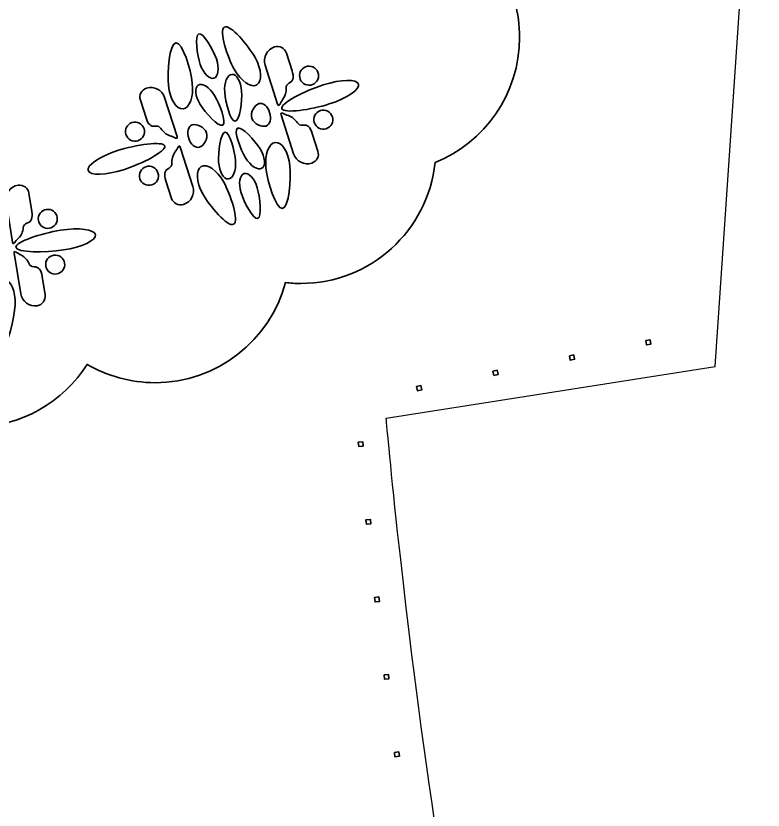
# Model space of a CAD drawing. Header units: millimetres. Extents: x 24 to 984, y -529 to -8.
# Drawn here: x 280.1 to 369.8, y -392.6 to -297.3 of the extents above; entities that cross this region are included whole.
import ezdxf

# ---------------------------------------------------------------- set-up
doc = ezdxf.new("R2010")
doc.units = ezdxf.units.MM
doc.header["$MEASUREMENT"] = 0
doc.layers.add('基本型', color=7, linetype='Continuous', lineweight=0)
doc.layers.add('領片', color=7, linetype='Continuous', lineweight=0)

# ---------------------------------------------------------------- blocks, each defined once
blk = doc.blocks.new('Block_1')
at = {"layer": '基本型', "color": 211, "lineweight": 30, "true_color": 0xfc41ff}
blk.add_open_spline([(106.33, -254.454), (106.33, -254.454), (114.217, -339.318), (114.217, -339.318), (114.217, -339.318), (153.339, -345.52), (153.339, -345.52), (153.339, -345.52), (146.367, -429.8), (131.679, -462.766), (131.679, -462.766), (171.075, -490.281), (238.708, -490.505), (238.708, -490.505), (238.705, -490.51), (238.705, -490.51), (238.845, -490.51), (238.982, -490.508), (239.121, -490.508), (239.26, -490.508), (239.397, -490.51), (239.536, -490.51), (239.536, -490.51), (239.533, -490.505), (239.533, -490.505), (307.166, -490.281), (346.563, -462.766), (346.563, -462.766), (331.875, -429.8), (324.55, -345.52), (324.55, -345.52), (324.55, -345.52), (364.025, -339.318), (364.025, -339.318), (364.025, -339.318), (369.794, -254.454), (369.794, -254.454)], degree=3, knots=[0, 0, 0, 0, 1, 1, 1, 2, 2, 2, 3, 3, 3, 4, 4, 4, 5, 5, 5, 6, 6, 6, 7, 7, 7, 8, 8, 8, 9, 9, 9, 10, 10, 10, 11, 11, 11, 12, 12, 12, 12], dxfattribs=at)
blk = doc.blocks.new('Block_0')
at = {"layer": '基本型', "color": 211, "lineweight": 35, "true_color": 0xfc41ff}
for points, knots in [([(355.701, -336.223), (355.701, -336.223), (356.22, -336.12), (356.22, -336.12), (356.22, -336.12), (356.324, -336.638), (356.324, -336.638), (356.324, -336.638), (355.805, -336.742), (355.805, -336.742), (355.805, -336.742), (355.701, -336.223), (355.701, -336.223)], [0, 0, 0, 0, 1, 1, 1, 2, 2, 2, 3, 3, 3, 4, 4, 4, 4]), ([(346.534, -338.057), (346.534, -338.057), (347.053, -337.953), (347.053, -337.953), (347.053, -337.953), (347.157, -338.472), (347.157, -338.472), (347.157, -338.472), (346.638, -338.576), (346.638, -338.576), (346.638, -338.576), (346.534, -338.057), (346.534, -338.057)], [0, 0, 0, 0, 1, 1, 1, 2, 2, 2, 3, 3, 3, 4, 4, 4, 4]), ([(337.367, -339.89), (337.367, -339.89), (337.886, -339.786), (337.886, -339.786), (337.886, -339.786), (337.99, -340.305), (337.99, -340.305), (337.99, -340.305), (337.471, -340.409), (337.471, -340.409), (337.471, -340.409), (337.367, -339.89), (337.367, -339.89)], [0, 0, 0, 0, 1, 1, 1, 2, 2, 2, 3, 3, 3, 4, 4, 4, 4]), ([(328.2, -341.723), (328.2, -341.723), (328.719, -341.62), (328.719, -341.62), (328.719, -341.62), (328.823, -342.138), (328.823, -342.138), (328.823, -342.138), (328.304, -342.242), (328.304, -342.242), (328.304, -342.242), (328.2, -341.723), (328.2, -341.723)], [0, 0, 0, 0, 1, 1, 1, 2, 2, 2, 3, 3, 3, 4, 4, 4, 4]), ([(321.2, -348.405), (321.2, -348.405), (321.727, -348.356), (321.727, -348.356), (321.727, -348.356), (321.775, -348.885), (321.775, -348.885), (321.775, -348.885), (321.248, -348.933), (321.248, -348.933), (321.248, -348.933), (321.2, -348.405), (321.2, -348.405)], [0, 0, 0, 0, 1, 1, 1, 2, 2, 2, 3, 3, 3, 4, 4, 4, 4]), ([(322.121, -357.742), (322.121, -357.742), (322.648, -357.686), (322.648, -357.686), (322.648, -357.686), (322.703, -358.213), (322.703, -358.213), (322.703, -358.213), (322.177, -358.268), (322.177, -358.268), (322.177, -358.268), (322.121, -357.742), (322.121, -357.742)], [0, 0, 0, 0, 1, 1, 1, 2, 2, 2, 3, 3, 3, 4, 4, 4, 4]), ([(323.154, -367.054), (323.154, -367.054), (323.68, -366.993), (323.68, -366.993), (323.68, -366.993), (323.741, -367.518), (323.741, -367.518), (323.741, -367.518), (323.216, -367.58), (323.216, -367.58), (323.216, -367.58), (323.154, -367.054), (323.154, -367.054)], [0, 0, 0, 0, 1, 1, 1, 2, 2, 2, 3, 3, 3, 4, 4, 4, 4]), ([(324.29, -376.352), (324.29, -376.352), (324.815, -376.285), (324.815, -376.285), (324.815, -376.285), (324.882, -376.809), (324.882, -376.809), (324.882, -376.809), (324.357, -376.877), (324.357, -376.877), (324.357, -376.877), (324.29, -376.352), (324.29, -376.352)], [0, 0, 0, 0, 1, 1, 1, 2, 2, 2, 3, 3, 3, 4, 4, 4, 4]), ([(325.536, -385.664), (325.536, -385.664), (325.794, -385.599), (325.794, -385.599), (325.794, -385.599), (326.06, -385.591), (326.06, -385.591), (326.06, -385.591), (326.13, -386.085), (326.13, -386.085), (326.13, -386.085), (325.606, -386.16), (325.606, -386.16), (325.606, -386.16), (325.536, -385.664), (325.536, -385.664)], [0, 0, 0, 0, 1, 1, 1, 2, 2, 2, 3, 3, 3, 4, 4, 4, 5, 5, 5, 5])]:
    blk.add_open_spline(points, degree=3, knots=knots, dxfattribs=at)
at = {"layer": '基本型'}
blk.add_blockref('Block_1', (0, 0), dxfattribs=at)
blk = doc.blocks.new('Block_52')
at = {"layer": '領片', "color": 166, "lineweight": 35, "true_color": 0x1d2088}
blk.add_ellipse((315.288, -304.429), major_axis=(0.657, 0.934), ratio=0.99998, dxfattribs=at)
for points, knots in [([(306.301, -303.666), (307.1, -305.092), (308.31, -305.933), (309.005, -305.544), (309.699, -305.155), (309.615, -303.684), (308.817, -302.258), (308.018, -300.831), (305.812, -298.213), (305.118, -298.602), (304.423, -298.991), (305.503, -302.24), (306.301, -303.666)], [0, 0, 0, 0, 1, 1, 1, 2, 2, 2, 3, 3, 3, 4, 4, 4, 4]), ([(304.166, -302.428), (304.538, -303.524), (304.406, -304.558), (303.873, -304.739), (303.34, -304.92), (302.606, -304.178), (302.235, -303.083), (301.864, -301.988), (301.532, -299.589), (302.066, -299.408), (302.599, -299.227), (303.795, -301.333), (304.166, -302.428)], [0, 0, 0, 0, 1, 1, 1, 2, 2, 2, 3, 3, 3, 4, 4, 4, 4]), ([(301.277, -305.316), (301.453, -306.941), (300.954, -308.328), (300.163, -308.414), (299.371, -308.5), (298.587, -307.252), (298.411, -305.627), (298.235, -304.002), (298.514, -300.589), (299.305, -300.504), (300.097, -300.418), (301.101, -303.691), (301.277, -305.316)], [0, 0, 0, 0, 1, 1, 1, 2, 2, 2, 3, 3, 3, 4, 4, 4, 4]), ([(311.14, -300.984), (311.14, -300.984), (311.14, -300.984), (311.14, -300.984), (310.228, -301.275), (309.725, -302.25), (310.016, -303.162), (310.016, -303.162), (311.513, -307.849), (311.513, -307.849), (311.651, -308.281), (311.841, -307.688), (312.161, -307.253), (312.441, -306.872), (312.562, -306.398), (312.533, -305.926), (312.533, -305.926), (312.533, -305.926), (312.533, -305.926), (312.518, -305.681), (312.651, -305.45), (312.87, -305.338), (313.444, -305.046), (313.491, -304.608), (313.244, -303.836), (313.244, -303.836), (312.569, -301.721), (312.569, -301.721), (312.378, -301.123), (311.738, -300.793), (311.14, -300.984)], [0, 0, 0, 0, 1, 1, 1, 2, 2, 2, 3, 3, 3, 4, 4, 4, 5, 5, 5, 6, 6, 6, 7, 7, 7, 8, 8, 8, 9, 9, 9, 10, 10, 10, 10]), ([(305.162, -306.431), (305.084, -305.277), (305.476, -304.311), (306.038, -304.273), (306.6, -304.235), (307.119, -305.139), (307.197, -306.293), (307.275, -307.447), (306.98, -309.851), (306.418, -309.889), (305.856, -309.927), (305.24, -307.584), (305.162, -306.431)], [0, 0, 0, 0, 1, 1, 1, 2, 2, 2, 3, 3, 3, 4, 4, 4, 4]), ([(312.033, -308.384), (312.235, -309.016), (315.573, -308.514), (317.718, -307.829), (319.862, -307.144), (321.437, -306.077), (321.235, -305.445), (321.034, -304.813), (319.131, -304.856), (316.987, -305.541), (314.842, -306.226), (311.831, -307.752), (312.033, -308.384)], [0, 0, 0, 0, 1, 1, 1, 2, 2, 2, 3, 3, 3, 4, 4, 4, 4]), ([(295.779, -305.936), (295.779, -305.936), (295.779, -305.936), (295.779, -305.936), (296.691, -305.645), (297.666, -306.148), (297.957, -307.059), (297.957, -307.059), (299.454, -311.746), (299.454, -311.746), (299.592, -312.178), (299.094, -311.805), (298.582, -311.636), (298.133, -311.488), (297.759, -311.172), (297.509, -310.771), (297.509, -310.771), (297.509, -310.771), (297.509, -310.771), (297.379, -310.562), (297.137, -310.451), (296.894, -310.487), (296.256, -310.581), (295.964, -310.252), (295.718, -309.479), (295.718, -309.479), (295.042, -307.365), (295.042, -307.365), (294.851, -306.767), (295.181, -306.127), (295.779, -305.936)], [0, 0, 0, 0, 1, 1, 1, 2, 2, 2, 3, 3, 3, 4, 4, 4, 5, 5, 5, 6, 6, 6, 7, 7, 7, 8, 8, 8, 9, 9, 9, 10, 10, 10, 10]), ([(303.958, -306.815), (303.353, -305.83), (302.473, -305.27), (301.994, -305.564), (301.514, -305.859), (301.615, -306.897), (302.22, -307.882), (302.826, -308.868), (304.46, -310.656), (304.94, -310.361), (305.42, -310.066), (304.564, -307.8), (303.958, -306.815)], [0, 0, 0, 0, 1, 1, 1, 2, 2, 2, 3, 3, 3, 4, 4, 4, 4]), ([(310.561, -308.854), (310.798, -309.597), (310.604, -310.322), (310.127, -310.474), (309.651, -310.626), (308.669, -310.276), (308.432, -309.534), (308.195, -308.792), (308.792, -307.938), (309.269, -307.786), (309.745, -307.634), (310.324, -308.112), (310.561, -308.854)], [0, 0, 0, 0, 1, 1, 1, 2, 2, 2, 3, 3, 3, 4, 4, 4, 4]), ([(315.618, -314.924), (315.618, -314.924), (315.618, -314.924), (315.618, -314.924), (314.707, -315.215), (313.731, -314.712), (313.44, -313.801), (313.44, -313.801), (311.943, -309.114), (311.943, -309.114), (311.805, -308.682), (312.303, -309.055), (312.816, -309.224), (313.265, -309.372), (313.639, -309.688), (313.889, -310.089), (313.889, -310.089), (313.889, -310.089), (313.889, -310.089), (314.019, -310.298), (314.261, -310.409), (314.504, -310.373), (315.142, -310.279), (315.433, -310.608), (315.68, -311.38), (315.68, -311.38), (316.355, -313.495), (316.355, -313.495), (316.547, -314.093), (316.216, -314.733), (315.618, -314.924)], [0, 0, 0, 0, 1, 1, 1, 2, 2, 2, 3, 3, 3, 4, 4, 4, 5, 5, 5, 6, 6, 6, 7, 7, 7, 8, 8, 8, 9, 9, 9, 10, 10, 10, 10]), ([(315.914, -310.06), (315.722, -309.459), (316.053, -308.817), (316.654, -308.625), (317.255, -308.433), (317.898, -308.764), (318.09, -309.365), (318.281, -309.966), (317.95, -310.609), (317.349, -310.8), (316.748, -310.992), (316.106, -310.661), (315.914, -310.06)], [0, 0, 0, 0, 1, 1, 1, 2, 2, 2, 3, 3, 3, 4, 4, 4, 4]), ([(295.484, -310.8), (295.676, -311.401), (295.344, -312.043), (294.743, -312.235), (294.143, -312.427), (293.5, -312.096), (293.308, -311.495), (293.116, -310.894), (293.448, -310.251), (294.048, -310.059), (294.649, -309.868), (295.292, -310.199), (295.484, -310.8)], [0, 0, 0, 0, 1, 1, 1, 2, 2, 2, 3, 3, 3, 4, 4, 4, 4]), ([(300.841, -311.959), (301.078, -312.701), (301.656, -313.18), (302.133, -313.028), (302.609, -312.875), (303.206, -312.022), (302.969, -311.279), (302.732, -310.537), (301.751, -310.187), (301.274, -310.339), (300.798, -310.491), (300.604, -311.217), (300.841, -311.959)], [0, 0, 0, 0, 1, 1, 1, 2, 2, 2, 3, 3, 3, 4, 4, 4, 4]), ([(307.671, -314.288), (308.277, -315.273), (309.156, -315.833), (309.636, -315.538), (310.116, -315.244), (310.015, -314.206), (309.409, -313.22), (308.804, -312.235), (307.17, -310.447), (306.69, -310.742), (306.21, -311.036), (307.066, -313.302), (307.671, -314.288)], [0, 0, 0, 0, 1, 1, 1, 2, 2, 2, 3, 3, 3, 4, 4, 4, 4]), ([(306.468, -314.672), (306.546, -315.826), (306.154, -316.792), (305.592, -316.83), (305.03, -316.868), (304.511, -315.964), (304.433, -314.81), (304.355, -313.656), (304.65, -311.252), (305.212, -311.214), (305.774, -311.176), (306.39, -313.518), (306.468, -314.672)], [0, 0, 0, 0, 1, 1, 1, 2, 2, 2, 3, 3, 3, 4, 4, 4, 4]), ([(297.985, -312.871), (298.186, -313.503), (295.176, -315.029), (293.031, -315.714), (290.886, -316.399), (288.984, -316.442), (288.782, -315.811), (288.58, -315.179), (290.155, -314.111), (292.3, -313.426), (294.445, -312.741), (297.783, -312.239), (297.985, -312.871)], [0, 0, 0, 0, 1, 1, 1, 2, 2, 2, 3, 3, 3, 4, 4, 4, 4]), ([(300.211, -319.891), (300.211, -319.891), (300.211, -319.891), (300.211, -319.891), (301.123, -319.6), (301.626, -318.625), (301.335, -317.713), (301.335, -317.713), (299.838, -313.026), (299.838, -313.026), (299.7, -312.594), (299.51, -313.187), (299.19, -313.622), (298.91, -314.002), (298.789, -314.477), (298.818, -314.949), (298.818, -314.949), (298.818, -314.949), (298.818, -314.949), (298.832, -315.194), (298.7, -315.425), (298.481, -315.537), (297.906, -315.829), (297.86, -316.267), (298.107, -317.039), (298.107, -317.039), (298.782, -319.154), (298.782, -319.154), (298.973, -319.752), (299.613, -320.082), (300.211, -319.891)], [0, 0, 0, 0, 1, 1, 1, 2, 2, 2, 3, 3, 3, 4, 4, 4, 5, 5, 5, 6, 6, 6, 7, 7, 7, 8, 8, 8, 9, 9, 9, 10, 10, 10, 10]), ([(310.121, -315.544), (309.945, -313.919), (310.443, -312.532), (311.235, -312.446), (312.026, -312.36), (312.811, -313.608), (312.987, -315.233), (313.163, -316.858), (312.884, -320.27), (312.092, -320.356), (311.301, -320.442), (310.297, -317.169), (310.121, -315.544)], [0, 0, 0, 0, 1, 1, 1, 2, 2, 2, 3, 3, 3, 4, 4, 4, 4]), ([(297.151, -316.099), (296.959, -315.498), (296.316, -315.167), (295.715, -315.358), (295.114, -315.55), (294.783, -316.193), (294.975, -316.794), (295.167, -317.395), (295.809, -317.726), (296.41, -317.534), (297.011, -317.342), (297.343, -316.7), (297.151, -316.099)], [0, 0, 0, 0, 1, 1, 1, 2, 2, 2, 3, 3, 3, 4, 4, 4, 4]), ([(305.05, -317.209), (304.251, -315.783), (303.041, -314.942), (302.346, -315.331), (301.652, -315.719), (301.736, -317.191), (302.534, -318.617), (303.333, -320.044), (305.538, -322.662), (306.233, -322.273), (306.928, -321.884), (305.848, -318.635), (305.05, -317.209)], [0, 0, 0, 0, 1, 1, 1, 2, 2, 2, 3, 3, 3, 4, 4, 4, 4]), ([(309.078, -317.887), (308.746, -316.779), (308.039, -316.013), (307.5, -316.175), (306.96, -316.336), (306.793, -317.366), (307.125, -318.473), (307.457, -319.581), (308.578, -321.728), (309.118, -321.566), (309.657, -321.404), (309.411, -318.995), (309.078, -317.887)], [0, 0, 0, 0, 1, 1, 1, 2, 2, 2, 3, 3, 3, 4, 4, 4, 4])]:
    blk.add_open_spline(points, degree=3, knots=knots, dxfattribs=at)
blk = doc.blocks.new('Block_54')
at = {"layer": '領片', "color": 166, "lineweight": 35, "true_color": 0x1d2088}
for points, knots in [([(275.167, -319.494), (275.738, -321.026), (276.806, -322.041), (277.552, -321.763), (278.298, -321.485), (278.439, -320.018), (277.868, -318.486), (277.296, -316.955), (275.516, -314.03), (274.77, -314.309), (274.024, -314.587), (274.595, -317.963), (275.167, -319.494)], [0, 0, 0, 0, 1, 1, 1, 2, 2, 2, 3, 3, 3, 4, 4, 4, 4]), ([(269.95, -320.358), (269.876, -321.991), (269.171, -323.286), (268.376, -323.25), (267.581, -323.214), (266.996, -321.861), (267.07, -320.228), (267.144, -318.595), (267.94, -315.266), (268.736, -315.301), (269.531, -315.337), (270.024, -318.726), (269.95, -320.358)], [0, 0, 0, 0, 1, 1, 1, 2, 2, 2, 3, 3, 3, 4, 4, 4, 4]), ([(273.246, -317.945), (273.446, -319.084), (273.158, -320.087), (272.603, -320.184), (272.049, -320.281), (271.437, -319.437), (271.237, -318.298), (271.037, -317.159), (271.076, -314.737), (271.631, -314.64), (272.186, -314.542), (273.046, -316.806), (273.246, -317.945)], [0, 0, 0, 0, 1, 1, 1, 2, 2, 2, 3, 3, 3, 4, 4, 4, 4]), ([(280.358, -317.582), (280.358, -317.582), (280.358, -317.582), (280.358, -317.582), (279.413, -317.73), (278.767, -318.617), (278.915, -319.563), (278.915, -319.563), (279.68, -324.423), (279.68, -324.423), (279.75, -324.871), (280.028, -324.314), (280.41, -323.933), (280.745, -323.6), (280.938, -323.149), (280.981, -322.679), (280.981, -322.679), (280.981, -322.679), (280.981, -322.679), (281.004, -322.434), (281.17, -322.226), (281.404, -322.149), (282.016, -321.948), (282.129, -321.522), (282.003, -320.721), (282.003, -320.721), (281.658, -318.528), (281.658, -318.528), (281.56, -317.908), (280.978, -317.484), (280.358, -317.582)], [0, 0, 0, 0, 1, 1, 1, 2, 2, 2, 3, 3, 3, 4, 4, 4, 5, 5, 5, 6, 6, 6, 7, 7, 7, 8, 8, 8, 9, 9, 9, 10, 10, 10, 10]), ([(264.422, -320.132), (264.422, -320.132), (264.422, -320.132), (264.422, -320.132), (265.367, -319.983), (266.254, -320.629), (266.403, -321.575), (266.403, -321.575), (267.167, -326.435), (267.167, -326.435), (267.238, -326.883), (266.803, -326.438), (266.322, -326.193), (265.901, -325.978), (265.579, -325.609), (265.393, -325.174), (265.393, -325.174), (265.393, -325.174), (265.393, -325.174), (265.297, -324.948), (265.074, -324.801), (264.829, -324.8), (264.184, -324.796), (263.946, -324.426), (263.82, -323.625), (263.82, -323.625), (263.475, -321.432), (263.475, -321.432), (263.378, -320.811), (263.802, -320.229), (264.422, -320.132)], [0, 0, 0, 0, 1, 1, 1, 2, 2, 2, 3, 3, 3, 4, 4, 4, 5, 5, 5, 6, 6, 6, 7, 7, 7, 8, 8, 8, 9, 9, 9, 10, 10, 10, 10]), ([(273.619, -322.053), (273.718, -320.9), (274.253, -320.005), (274.814, -320.053), (275.375, -320.102), (275.75, -321.075), (275.651, -322.227), (275.552, -323.379), (274.894, -325.71), (274.333, -325.662), (273.772, -325.614), (273.52, -323.205), (273.619, -322.053)], [0, 0, 0, 0, 1, 1, 1, 2, 2, 2, 3, 3, 3, 4, 4, 4, 4]), ([(272.371, -322.249), (271.923, -321.183), (271.139, -320.495), (270.62, -320.713), (270.101, -320.931), (270.043, -321.972), (270.491, -323.039), (270.938, -324.105), (272.28, -326.121), (272.8, -325.903), (273.319, -325.685), (272.819, -323.315), (272.371, -322.249)], [0, 0, 0, 0, 1, 1, 1, 2, 2, 2, 3, 3, 3, 4, 4, 4, 4]), ([(282.804, -321.796), (282.902, -322.42), (283.487, -322.845), (284.11, -322.747), (284.733, -322.649), (285.158, -322.065), (285.06, -321.442), (284.962, -320.819), (284.378, -320.393), (283.755, -320.491), (283.132, -320.589), (282.706, -321.173), (282.804, -321.796)], [0, 0, 0, 0, 1, 1, 1, 2, 2, 2, 3, 3, 3, 4, 4, 4, 4]), ([(280.112, -325.031), (280.215, -325.687), (283.59, -325.7), (285.814, -325.351), (288.038, -325.001), (289.758, -324.186), (289.655, -323.531), (289.552, -322.875), (287.665, -322.628), (285.441, -322.977), (283.217, -323.327), (280.009, -324.376), (280.112, -325.031)], [0, 0, 0, 0, 1, 1, 1, 2, 2, 2, 3, 3, 3, 4, 4, 4, 4]), ([(263.388, -324.894), (263.486, -325.517), (263.06, -326.101), (262.437, -326.199), (261.814, -326.297), (261.229, -325.872), (261.131, -325.249), (261.033, -324.626), (261.459, -324.041), (262.082, -323.943), (262.705, -323.845), (263.29, -324.271), (263.388, -324.894)], [0, 0, 0, 0, 1, 1, 1, 2, 2, 2, 3, 3, 3, 4, 4, 4, 4]), ([(278.585, -325.272), (278.706, -326.041), (278.403, -326.729), (277.909, -326.806), (277.415, -326.884), (276.499, -326.389), (276.378, -325.619), (276.257, -324.849), (276.977, -324.096), (277.471, -324.018), (277.965, -323.941), (278.464, -324.502), (278.585, -325.272)], [0, 0, 0, 0, 1, 1, 1, 2, 2, 2, 3, 3, 3, 4, 4, 4, 4]), ([(268.505, -326.857), (268.626, -327.627), (269.125, -328.188), (269.619, -328.11), (270.113, -328.032), (270.833, -327.28), (270.712, -326.51), (270.591, -325.74), (269.675, -325.244), (269.18, -325.322), (268.686, -325.4), (268.384, -326.087), (268.505, -326.857)], [0, 0, 0, 0, 1, 1, 1, 2, 2, 2, 3, 3, 3, 4, 4, 4, 4]), ([(282.657, -332.042), (282.657, -332.042), (282.657, -332.042), (282.657, -332.042), (281.712, -332.191), (280.825, -331.545), (280.676, -330.6), (280.676, -330.6), (279.912, -325.739), (279.912, -325.739), (279.841, -325.291), (280.276, -325.736), (280.757, -325.981), (281.178, -326.196), (281.5, -326.565), (281.686, -327), (281.686, -327), (281.686, -327), (281.686, -327), (281.782, -327.226), (282.005, -327.373), (282.25, -327.374), (282.895, -327.378), (283.133, -327.748), (283.259, -328.549), (283.259, -328.549), (283.604, -330.742), (283.604, -330.742), (283.701, -331.363), (283.277, -331.945), (282.657, -332.042)], [0, 0, 0, 0, 1, 1, 1, 2, 2, 2, 3, 3, 3, 4, 4, 4, 5, 5, 5, 6, 6, 6, 7, 7, 7, 8, 8, 8, 9, 9, 9, 10, 10, 10, 10]), ([(283.691, -327.28), (283.593, -326.657), (284.019, -326.073), (284.642, -325.975), (285.265, -325.877), (285.85, -326.302), (285.948, -326.925), (286.046, -327.548), (285.62, -328.133), (284.997, -328.231), (284.374, -328.329), (283.789, -327.903), (283.691, -327.28)], [0, 0, 0, 0, 1, 1, 1, 2, 2, 2, 3, 3, 3, 4, 4, 4, 4]), ([(265.543, -327.323), (265.646, -327.978), (262.438, -329.027), (260.214, -329.377), (257.99, -329.726), (256.103, -329.479), (256, -328.823), (255.897, -328.168), (257.616, -327.353), (259.84, -327.004), (262.065, -326.654), (265.44, -326.667), (265.543, -327.323)], [0, 0, 0, 0, 1, 1, 1, 2, 2, 2, 3, 3, 3, 4, 4, 4, 4]), ([(273.652, -330.397), (273.554, -331.549), (273.018, -332.444), (272.457, -332.396), (271.896, -332.348), (271.522, -331.375), (271.62, -330.222), (271.719, -329.07), (272.378, -326.739), (272.939, -326.787), (273.5, -326.836), (273.751, -329.245), (273.652, -330.397)], [0, 0, 0, 0, 1, 1, 1, 2, 2, 2, 3, 3, 3, 4, 4, 4, 4]), ([(274.9, -330.201), (275.348, -331.267), (276.132, -331.954), (276.651, -331.736), (277.171, -331.518), (277.229, -330.477), (276.781, -329.411), (276.333, -328.345), (274.991, -326.328), (274.472, -326.546), (273.953, -326.764), (274.453, -329.134), (274.9, -330.201)], [0, 0, 0, 0, 1, 1, 1, 2, 2, 2, 3, 3, 3, 4, 4, 4, 4]), ([(266.673, -334.6), (266.673, -334.6), (266.673, -334.6), (266.673, -334.6), (267.618, -334.451), (268.264, -333.564), (268.115, -332.619), (268.115, -332.619), (267.351, -327.758), (267.351, -327.758), (267.28, -327.31), (267.003, -327.868), (266.62, -328.249), (266.285, -328.582), (266.093, -329.032), (266.049, -329.503), (266.049, -329.503), (266.049, -329.503), (266.049, -329.503), (266.027, -329.747), (265.86, -329.956), (265.627, -330.032), (265.015, -330.234), (264.902, -330.659), (265.028, -331.46), (265.028, -331.46), (265.373, -333.653), (265.373, -333.653), (265.47, -334.274), (266.052, -334.697), (266.673, -334.6)], [0, 0, 0, 0, 1, 1, 1, 2, 2, 2, 3, 3, 3, 4, 4, 4, 5, 5, 5, 6, 6, 6, 7, 7, 7, 8, 8, 8, 9, 9, 9, 10, 10, 10, 10]), ([(264.226, -330.385), (264.128, -329.762), (263.544, -329.337), (262.921, -329.435), (262.298, -329.532), (261.872, -330.117), (261.97, -330.74), (262.068, -331.363), (262.653, -331.789), (263.276, -331.691), (263.899, -331.593), (264.324, -331.008), (264.226, -330.385)], [0, 0, 0, 0, 1, 1, 1, 2, 2, 2, 3, 3, 3, 4, 4, 4, 4]), ([(277.129, -331.816), (277.203, -330.183), (277.908, -328.888), (278.703, -328.924), (279.498, -328.96), (280.083, -330.313), (280.009, -331.946), (279.935, -333.579), (279.139, -336.909), (278.343, -336.873), (277.548, -336.837), (277.055, -333.449), (277.129, -331.816)], [0, 0, 0, 0, 1, 1, 1, 2, 2, 2, 3, 3, 3, 4, 4, 4, 4]), ([(271.864, -332.688), (271.292, -331.156), (270.224, -330.14), (269.478, -330.419), (268.733, -330.697), (268.591, -332.164), (269.163, -333.696), (269.734, -335.227), (271.515, -338.151), (272.26, -337.873), (273.006, -337.595), (272.435, -334.219), (271.864, -332.688)], [0, 0, 0, 0, 1, 1, 1, 2, 2, 2, 3, 3, 3, 4, 4, 4, 4]), ([(275.742, -333.972), (275.582, -332.827), (275.001, -331.961), (274.443, -332.039), (273.885, -332.117), (273.562, -333.108), (273.722, -334.254), (273.881, -335.399), (274.661, -337.692), (275.219, -337.615), (275.777, -337.537), (275.901, -335.118), (275.742, -333.972)], [0, 0, 0, 0, 1, 1, 1, 2, 2, 2, 3, 3, 3, 4, 4, 4, 4])]:
    blk.add_open_spline(points, degree=3, knots=knots, dxfattribs=at)
blk = doc.blocks.new('Block_48')
at = {"layer": '領片', "color": 166, "lineweight": 35, "true_color": 0x1d2088}
blk.add_open_spline([(348.555, -253.663), (348.678, -248.452), (349.843, -255.394), (344.87, -226.403), (344.87, -226.403), (341.357, -207.916), (341.357, -207.916), (341.357, -207.916), (340.388, -200.677), (340.388, -200.677), (339.553, -194.446), (337.159, -188.689), (333.589, -183.83), (328.72, -176.782), (321.437, -171.519), (312.846, -169.239), (312.846, -169.239), (276.285, -159.538), (276.285, -159.538), (264.559, -156.426), (252.535, -154.855), (240.508, -154.808), (240.508, -154.808), (240.508, -154.803), (240.508, -154.803), (240.328, -154.802), (240.148, -154.805), (239.967, -154.805), (239.787, -154.805), (239.607, -154.802), (239.427, -154.803), (239.427, -154.803), (239.427, -154.808), (239.427, -154.808), (227.4, -154.855), (215.375, -156.426), (203.65, -159.538), (203.65, -159.538), (167.089, -169.239), (167.089, -169.239), (158.498, -171.519), (151.215, -176.782), (146.346, -183.83), (142.776, -188.689), (140.381, -194.446), (139.547, -200.677), (139.547, -200.677), (138.577, -207.916), (138.577, -207.916), (138.577, -207.916), (135.065, -226.403), (135.065, -226.403), (130.092, -255.394), (131.257, -248.452), (131.38, -253.663), (131.38, -259.44), (134.405, -264.509), (138.955, -267.38), (137.222, -269.204), (135.909, -271.43), (135.17, -273.904), (134.732, -275.373), (134.496, -276.929), (134.496, -278.54), (134.496, -284.062), (137.259, -288.936), (141.475, -291.863), (140.142, -294.218), (139.377, -296.938), (139.377, -299.838), (139.377, -306.645), (143.575, -312.469), (149.522, -314.872), (150.377, -323.02), (157.268, -329.371), (165.643, -329.371), (166.262, -329.371), (166.872, -329.333), (167.473, -329.266), (169.324, -336.182), (175.632, -341.276), (183.132, -341.276), (186.104, -341.276), (188.886, -340.473), (191.281, -339.077), (194.157, -343.601), (199.211, -346.605), (204.969, -346.605), (208.802, -346.605), (212.322, -345.272), (215.098, -343.047), (218.067, -346.376), (222.386, -348.473), (227.197, -348.473), (232.387, -348.473), (237.001, -346.029), (239.967, -342.234), (242.934, -346.029), (247.548, -348.473), (252.738, -348.473), (257.549, -348.473), (261.868, -346.376), (264.837, -343.047), (267.613, -345.272), (271.133, -346.605), (274.966, -346.605), (280.724, -346.605), (285.777, -343.601), (288.654, -339.077), (291.049, -340.473), (293.831, -341.276), (296.803, -341.276), (304.303, -341.276), (310.611, -336.182), (312.462, -329.266), (313.063, -329.333), (313.673, -329.371), (314.292, -329.371), (322.667, -329.371), (329.557, -323.02), (330.413, -314.872), (336.36, -312.469), (340.558, -306.645), (340.558, -299.838), (340.558, -296.938), (339.793, -294.218), (338.46, -291.863), (342.676, -288.936), (345.439, -284.062), (345.439, -278.54), (345.439, -276.929), (345.203, -275.373), (344.764, -273.904), (344.026, -271.43), (342.713, -269.204), (340.98, -267.38), (345.53, -264.509), (348.555, -259.44), (348.555, -253.663)], degree=3, knots=[0, 0, 0, 0, 1, 1, 1, 2, 2, 2, 3, 3, 3, 4, 4, 4, 5, 5, 5, 6, 6, 6, 7, 7, 7, 8, 8, 8, 9, 9, 9, 10, 10, 10, 11, 11, 11, 12, 12, 12, 13, 13, 13, 14, 14, 14, 15, 15, 15, 16, 16, 16, 17, 17, 17, 18, 18, 18, 19, 19, 19, 20, 20, 20, 21, 21, 21, 22, 22, 22, 23, 23, 23, 24, 24, 24, 25, 25, 25, 26, 26, 26, 27, 27, 27, 28, 28, 28, 29, 29, 29, 30, 30, 30, 31, 31, 31, 32, 32, 32, 33, 33, 33, 34, 34, 34, 35, 35, 35, 36, 36, 36, 37, 37, 37, 38, 38, 38, 39, 39, 39, 40, 40, 40, 41, 41, 41, 42, 42, 42, 43, 43, 43, 44, 44, 44, 45, 45, 45, 46, 46, 46, 46], dxfattribs=at)
at = {"layer": '領片'}
for name in ['Block_52', 'Block_54']:
    blk.add_blockref(name, (0, 0), dxfattribs=at)
blk = doc.blocks.new('Block_47')
at = {"layer": '領片'}
blk.add_blockref('Block_48', (0, 0), dxfattribs=at)

msp = doc.modelspace()

# ---------------------------------------------------------------- block references
at = {"layer": '基本型'}
msp.add_blockref('Block_0', (0, 0), dxfattribs=at)
at = {"layer": '領片'}
msp.add_blockref('Block_47', (0, 0), dxfattribs=at)

doc.saveas('drawing.dxf')
